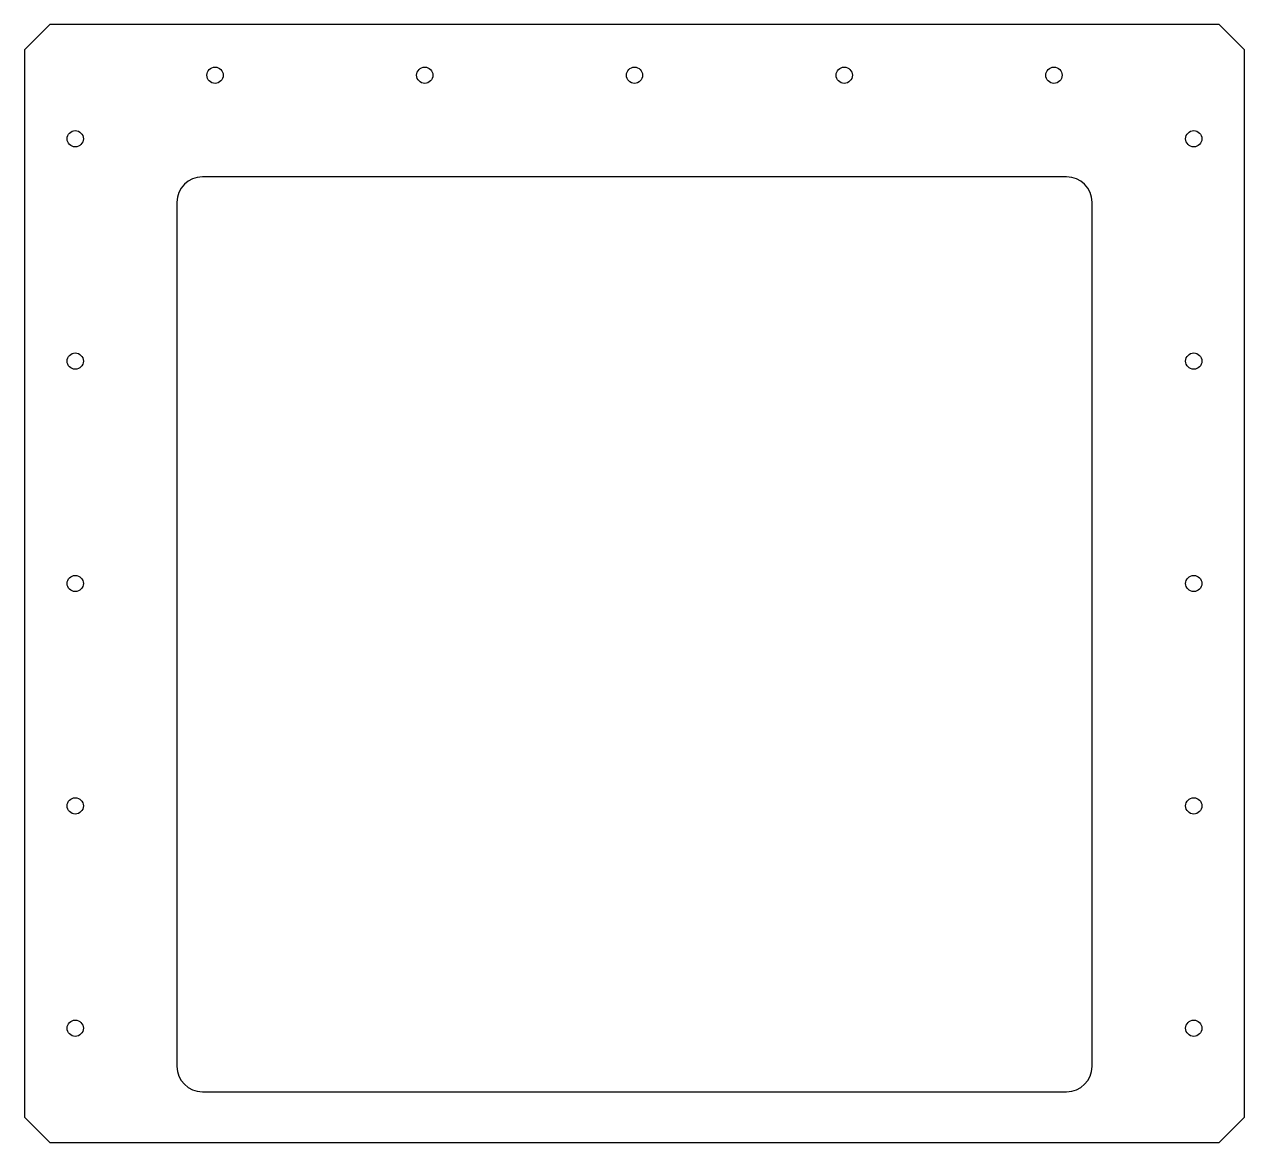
# Model space of a CAD drawing. Header units: millimetres. Extents: x -10 to 230, y -120 to 100.
import ezdxf

# ---------------------------------------------------------------- set-up
doc = ezdxf.new("R2010")
doc.units = ezdxf.units.MM

msp = doc.modelspace()

# ---------------------------------------------------------------- linework, layer by layer
at = {"color": 7, "linetype": 'Continuous', "lineweight": 25}
for p, q in [((-5, 100), (-10, 95)), ((225, 100), (-5, 100)), ((230, 95), (225, 100)), ((-10, 95), (-10, -115)), ((230, -115), (230, 95)), ((195, 70), (25, 70)), ((20, 65), (20, -105)), ((200, -105), (200, 65)), ((25, -110), (195, -110)), ((-10, -115), (-5, -120)), ((225, -120), (230, -115)), ((-5, -120), (225, -120))]:
    msp.add_line(p, q, dxfattribs=at)
for centre in [(27.5, 90), (68.75, 90), (110, 90), (151.25, 90), (192.5, 90), (0, 77.5), (220, 77.5), (0, 33.75), (220, 33.75), (0, -10), (220, -10), (0, -53.75), (220, -53.75), (0, -97.5), (220, -97.5)]:
    msp.add_circle(centre, 1.6, dxfattribs=at)
for centre, start, end in [((25, 65), 90, 180), ((195, 65), 0, 90), ((25, -105), 180, 270), ((195, -105), 270, 0)]:
    msp.add_arc(centre, 5, start, end, dxfattribs=at)

doc.saveas('drawing.dxf')
